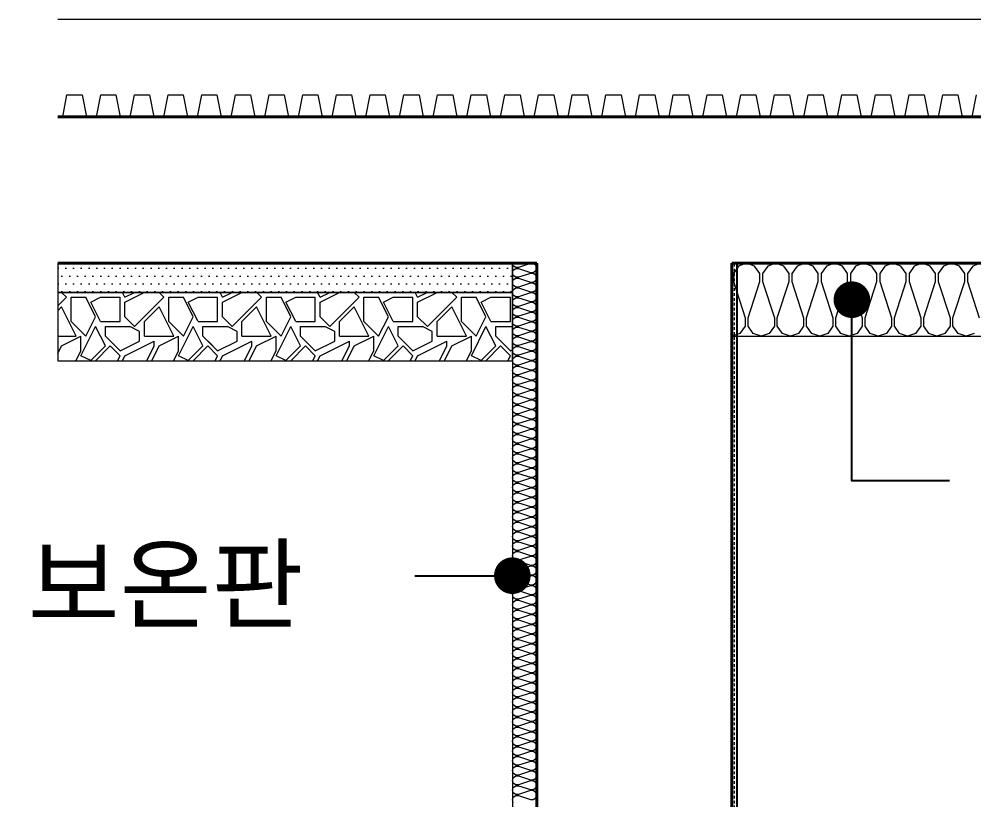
# Model space of a CAD drawing. Header units: millimetres. Extents: x 3546612 to 5615882, y 547008 to 3162891.
# Drawn here: x 5059140 to 5078707, y 585164 to 601164 of the extents above; entities that cross this region are included whole.
import ezdxf
from ezdxf.enums import TextEntityAlignment as Align

# ---------------------------------------------------------------- set-up
doc = ezdxf.new("R2010")
doc.units = ezdxf.units.MM
doc.linetypes.add('HID', pattern=[2, 1.1, -0.9])
for name, color, linetype, lineweight in [('A-CONC-LIN1', 2, 'Continuous', 40), ('A-MKXS-LEAD', 7, 'Continuous', 25), ('A-MKXS-TEXT1', 3, 'Continuous', 25), ('A-SECT-LIN3', 255, 'Continuous', 18), ('A-XXXX-DRBD', 9, 'Continuous', 20), ('A-XXXX-FIN2', 6, 'Continuous', 20), ('A-XXXX-HATC', 8, 'Continuous', 18), ('A-XXXX-INSL2', 8, 'Continuous', 18), ('A-XXXX-WAT1', 9, 'HID', 20)]:
    doc.layers.add(name, color=color, linetype=linetype, lineweight=lineweight)
doc.layers.add('A-CONC-LIN2', color=7, linetype='Continuous')
doc.styles.add('돋움체', font='')
doc.styles.get('돋움체').set_extended_font_data('DotumChe')

msp = doc.modelspace()

# ---------------------------------------------------------------- hatches: boundary and pattern name
at = {"layer": 'A-XXXX-HATC'}
h = msp.add_hatch(dxfattribs=at)
h.set_pattern_fill('DOTS', color=256, scale=100)
h.set_pattern_definition([(0, (3179306.71, 366663.79), (79.375, 158.75), [0, -158.75])])
h.paths.add_polyline_path([(5059931.7, 596163.8), (5059931.7, 595563.8), (5069248.3, 595563.8), (5069248.3, 596163.8)])
h = msp.add_hatch(dxfattribs=at)
h.set_pattern_fill('돌01', color=256, scale=2000)
h.set_pattern_definition([(0, (3179706.7, 366663.8), (2000, 2000), [600, -1400]), (0, (3180906.7, 366863.8), (2000, 2000), [500, -1500]), (0, (3180806.7, 366963.8), (2000, 2000), [400, -1600]), (0, (3180206.7, 367463.8), (2000, 2000), [300, -300, 400, -1000]), (0, (3180206.7, 367563.8), (2000, 2000), [400, -100, 500, -1000]), (0, (3179306.7, 367963.8), (2000, 2000), [500, -1500]), (0, (3181206.7, 368063.8), (2000, 2000), [500, -1500]), (90, (3179306.7, 367063.8), (-2000, 2000), [300, -1700]), (90, (3179606.7, 368563.8), (-2000, 2000), [200, -1800]), (90, (3179706.7, 366663.8), (-2000, 2000), [300, -1700]), (90, (3179906.7, 368463.8), (-2000, 2000), [100, -1900]), (90, (3180006.7, 367663.8), (-2000, 2000), [300, -1700]), (90, (3180206.7, 366963.8), (-2000, 2000), [500, -1500]), (90, (3180406.7, 368363.8), (-2000, 2000), [300, -1700]), (90, (3180606.7, 367563.8), (-2000, 2000), [400, -1600]), (90, (3180706.7, 367563.8), (-2000, 2000), [400, -1600]), (90, (3180906.7, 366663.8), (-2000, 2000), [200, -1800]), (90, (3181206.7, 366963.8), (-2000, 2000), [500, -1500]), (45, (3179506.7, 366863.8), (0, 2000), [848.528, -1979.8991]), (45, (3179706.7, 366963.8), (0, 2000), [424.264, -2404.1631]), (45, (3180606.7, 368063.8), (0, 2000), [565.6854, -2262.7417]), (45, (3180606.7, 368163.8), (0, 2000), [424.264, -2404.1631]), (135, (3179906.7, 367963.8), (-2000, 2e-13), [141.422, -2687.0051]), (135, (3179506.7, 366863.8), (-2000, 2e-13), [282.842, -2545.5851]), (135, (3180106.7, 367463.8), (-2000, 2e-13), [282.842, -2545.5851]), (135, (3180606.7, 367963.8), (-2000, 2e-13), [282.842, -2545.5851]), (135, (3181206.7, 368363.8), (-2000, 2e-13), [424.264, -2404.1631]), (135, (3181206.7, 368263.8), (-2000, 2e-13), [282.842, -2545.5851]), (135, (3181106.7, 368463.8), (-2000, 2e-13), [282.842, -2545.5851]), (135, (3180506.7, 366663.8), (-2000, 2e-13), [424.264, -2404.1631]), (26.56505, (3181106.7, 367863.8), (2000, 8e-07), [223.6, -4248.536]), (26.56505, (3180606.7, 367363.8), (2000, 8e-07), [223.6, -4248.536]), (26.56505, (3179906.7, 367963.8), (2000, 8e-07), [447.2, -4024.936]), (26.56505, (3180006.7, 368463.8), (2000, 8e-07), [447.2, -4024.936]), (26.56505, (3180006.7, 367963.8), (2000, 8e-07), [447.2, -4024.936]), (26.56505, (3181206.7, 368363.8), (2000, 8e-07), [447.2, -4024.936]), (26.56505, (3179306.7, 367363.8), (2000, 8e-07), [670.82, -3801.316]), (26.56505, (3179306.7, 367463.8), (2000, 8e-07), [670.82, -3801.316]), (26.56505, (3179306.7, 368263.8), (2000, 8e-07), [670.82, -3801.316]), (63.43495, (3180306.7, 368163.8), (1e-07, 2000), [223.6, -4248.536]), (63.43495, (3181206.7, 368063.8), (1e-07, 2000), [223.6, -2683.336, 447.2, -1118]), (63.43495, (3181006.7, 367863.8), (1e-07, 2000), [447.2, -4024.936]), (63.43495, (3179806.7, 368063.8), (1e-07, 2000), [447.2, -4024.936]), (63.43495, (3179706.7, 368063.8), (1e-07, 2000), [447.2, -4024.936]), (63.43495, (3180406.7, 368263.8), (1e-07, 2000), [670.82, -3801.316]), (116.56505, (3179906.7, 367763.8), (-8e-07, 2000), [223.6, -4248.536]), (116.56505, (3181206.7, 367563.8), (-8e-07, 2000), [223.6, -4248.536]), (116.56505, (3180806.7, 366963.8), (-8e-07, 2000), [447.2, -4024.936]), (116.56505, (3180706.7, 367063.8), (-8e-07, 2000), [447.2, -4024.936]), (116.56505, (3180906.7, 368463.8), (-8e-07, 2000), [447.2, -4024.936]), (116.56505, (3179306.7, 367463.8), (-8e-07, 2000), [447.2, -4024.936]), (116.56505, (3180306.7, 366663.8), (-8e-07, 2000), [670.82, -3801.316]), (153.43495, (3181006.7, 367863.8), (-2000, 1e-07), [447.2, -4024.936]), (153.43495, (3181106.7, 367763.8), (-2000, 1e-07), [447.2, -4024.936]), (153.43495, (3179606.7, 366763.8), (-2000, 1e-07), [223.6, -4248.536]), (153.43495, (3180206.7, 367563.8), (-2000, 1e-07), [223.6, -4248.536]), (153.43495, (3180606.7, 368163.8), (-2000, 1e-07), [223.6, -4248.536])])
h.paths.add_polyline_path([(5059931.7, 595563.8), (5059931.7, 594163.8), (5069248.3, 594163.8), (5069248.3, 595563.8)])

# ---------------------------------------------------------------- linework, layer by layer
at = {"layer": 'A-CONC-LIN1'}
for p, q in [((5059931.7, 599163.8), (5107564.8, 599163.8)), ((5059931.7, 596163.8), (5069748.3, 596163.8)), ((5069748.3, 596163.8), (5069748.3, 571163.8)), ((5073748.3, 596163.8), (5073748.3, 574163.8)), ((5073748.3, 596163.8), (5093748.3, 596163.8))]:
    msp.add_line(p, q, dxfattribs=at)
at = {"layer": 'A-CONC-LIN2'}
msp.add_lwpolyline([(5073848.3, 596163.8), (5073848.3, 574413.8), (5073998.3, 574263.8), (5093498.3, 574263.8), (5093648.3, 574413.8), (5093648.3, 596163.8)], dxfattribs=at)
at = {"layer": 'A-MKXS-LEAD', "const_width": 375}
for points in [[(5076019.4, 595413.8, 1), (5076394.4, 595413.8, 1)], [(5069435.8, 589758.2, -1), (5069060.8, 589758.2, -1)]]:
    msp.add_lwpolyline(points, format="xyb", close=True, dxfattribs=at)
at = {"layer": 'A-MKXS-LEAD'}
for points in [[(5078206.9, 591702.2), (5076206.9, 591702.2), (5076206.9, 595413.8)], [(5067248.3, 589758.2), (5069248.3, 589758.2), (5069248.3, 589758.2)]]:
    msp.add_lwpolyline(points, dxfattribs=at)
at = {"layer": 'A-SECT-LIN3'}
msp.add_lwpolyline([(5059931.7, 596163.8), (5059931.7, 595563.8), (5069248.3, 595563.8), (5069248.3, 596163.8)], close=True, dxfattribs=at)
at = {"layer": 'A-XXXX-DRBD'}
for p, q in [((5069248.3, 596163.8), (5069248.3, 571163.8)), ((5073748.3, 594663.8), (5093748.3, 594663.8))]:
    msp.add_line(p, q, dxfattribs=at)
msp.add_lwpolyline([(5059931.7, 599163.8), (5060034.2, 599163.8), (5060121.6, 599613.8), (5060432.2, 599613.8), (5060519.6, 599163.8), (5060724.5, 599163.8), (5060812, 599613.8), (5061122.5, 599613.8), (5061210, 599163.8), (5061414.9, 599163.8), (5061502.3, 599613.8), (5061812.9, 599613.8), (5061900.3, 599163.8), (5062105.2, 599163.8), (5062192.6, 599613.8), (5062503.2, 599613.8), (5062590.6, 599163.8), (5062795.5, 599163.8), (5062883, 599613.8), (5063193.6, 599613.8), (5063281, 599163.8), (5063485.9, 599163.8), (5063573.3, 599613.8), (5063883.9, 599613.8), (5063971.3, 599163.8), (5064176.2, 599163.8), (5064263.6, 599613.8), (5064574.2, 599613.8), (5064661.6, 599163.8), (5064866.5, 599163.8), (5064954, 599613.8), (5065264.6, 599613.8), (5065352, 599163.8), (5065556.9, 599163.8), (5065644.3, 599613.8), (5065954.9, 599613.8), (5066042.3, 599163.8), (5066247.2, 599163.8), (5066334.6, 599613.8), (5066645.2, 599613.8), (5066732.7, 599163.8), (5066937.5, 599163.8), (5067025, 599613.8), (5067335.6, 599613.8), (5067423, 599163.8), (5067627.9, 599163.8), (5067715.3, 599613.8), (5068025.9, 599613.8), (5068113.3, 599163.8), (5068318.2, 599163.8), (5068405.6, 599613.8), (5068716.2, 599613.8), (5068803.7, 599163.8), (5069008.6, 599163.8), (5069096, 599613.8), (5069406.6, 599613.8), (5069494, 599163.8), (5069698.9, 599163.8), (5069786.3, 599613.8), (5070096.9, 599613.8), (5070184.3, 599163.8), (5070389.2, 599163.8), (5070476.6, 599613.8), (5070787.2, 599613.8), (5070874.7, 599163.8), (5071079.6, 599163.8), (5071167, 599613.8), (5071477.6, 599613.8), (5071565, 599163.8), (5071769.9, 599163.8), (5071857.3, 599613.8), (5072167.9, 599613.8), (5072255.3, 599163.8), (5072460.2, 599163.8), (5072547.7, 599613.8), (5072858.2, 599613.8), (5072945.7, 599163.8), (5073150.6, 599163.8), (5073238, 599613.8), (5073548.6, 599613.8), (5073636, 599163.8), (5073840.9, 599163.8), (5073928.3, 599613.8), (5074238.9, 599613.8), (5074326.3, 599163.8), (5074531.2, 599163.8), (5074618.7, 599613.8), (5074929.3, 599613.8), (5075016.7, 599163.8), (5075221.6, 599163.8), (5075309, 599613.8), (5075619.6, 599613.8), (5075707, 599163.8), (5075911.9, 599163.8), (5075999.3, 599613.8), (5076309.9, 599613.8), (5076397.3, 599163.8), (5076602.2, 599163.8), (5076689.7, 599613.8), (5077000.3, 599613.8), (5077087.7, 599163.8), (5077292.6, 599163.8), (5077380, 599613.8), (5077690.6, 599613.8), (5077778, 599163.8), (5077982.9, 599163.8), (5078070.3, 599613.8), (5078380.9, 599613.8), (5078468.3, 599163.8), (5078673.2, 599163.8), (5078760.7, 599613.8)], dxfattribs=at)
at = {"layer": 'A-XXXX-FIN2'}
msp.add_line((5059931.7, 601163.8), (5107564.8, 601163.8), dxfattribs=at)
at = {"layer": 'A-XXXX-HATC'}
msp.add_lwpolyline([(5059931.7, 595563.8), (5059931.7, 594163.8), (5069248.3, 594163.8), (5069248.3, 595563.8)], close=True, dxfattribs=at)
at = {"layer": 'A-XXXX-INSL2'}
for points in [[(5069268.3, 585108.8), (5069248.3, 585163.8), (5069268.3, 585218.8), (5069318.3, 585253.8), (5069373.3, 585253.8), (5069623.3, 585173.8), (5069678.3, 585173.8), (5069728.3, 585208.8), (5069748.3, 585263.8), (5069728.3, 585318.8), (5069678.3, 585353.8), (5069623.3, 585353.8), (5069373.3, 585273.8), (5069318.3, 585273.8), (5069268.3, 585308.8), (5069248.3, 585363.8), (5069268.3, 585418.8), (5069318.3, 585453.8), (5069373.3, 585453.8), (5069623.3, 585373.8), (5069678.3, 585373.8), (5069728.3, 585408.8), (5069748.3, 585463.8), (5069728.3, 585518.8), (5069678.3, 585553.8), (5069623.3, 585553.8), (5069373.3, 585473.8), (5069318.3, 585473.8), (5069268.3, 585508.8), (5069248.3, 585563.8), (5069268.3, 585618.8), (5069318.3, 585653.8), (5069373.3, 585653.8), (5069623.3, 585573.8), (5069678.3, 585573.8), (5069728.3, 585608.8), (5069748.3, 585663.8), (5069728.3, 585718.8), (5069678.3, 585753.8), (5069623.3, 585753.8), (5069373.3, 585673.8), (5069318.3, 585673.8), (5069268.3, 585708.8), (5069248.3, 585763.8), (5069268.3, 585818.8), (5069318.3, 585853.8), (5069373.3, 585853.8), (5069623.3, 585773.8), (5069678.3, 585773.8), (5069728.3, 585808.8), (5069748.3, 585863.8), (5069728.3, 585918.8), (5069678.3, 585953.8), (5069623.3, 585953.8), (5069373.3, 585873.8), (5069318.3, 585873.8), (5069268.3, 585908.8), (5069248.3, 585963.8), (5069268.3, 586018.8), (5069318.3, 586053.8), (5069373.3, 586053.8), (5069623.3, 585973.8), (5069678.3, 585973.8), (5069728.3, 586008.8), (5069748.3, 586063.8), (5069728.3, 586118.8), (5069678.3, 586153.8), (5069623.3, 586153.8), (5069373.3, 586073.8), (5069318.3, 586073.8), (5069268.3, 586108.8), (5069248.3, 586163.8), (5069268.3, 586218.8), (5069318.3, 586253.8), (5069373.3, 586253.8), (5069623.3, 586173.8), (5069678.3, 586173.8), (5069728.3, 586208.8), (5069748.3, 586263.8), (5069728.3, 586318.8), (5069678.3, 586353.8), (5069623.3, 586353.8), (5069373.3, 586273.8), (5069318.3, 586273.8), (5069268.3, 586308.8), (5069248.3, 586363.8), (5069268.3, 586418.8), (5069318.3, 586453.8), (5069373.3, 586453.8), (5069623.3, 586373.8), (5069678.3, 586373.8), (5069728.3, 586408.8), (5069748.3, 586463.8), (5069728.3, 586518.8), (5069678.3, 586553.8), (5069623.3, 586553.8), (5069373.3, 586473.8), (5069318.3, 586473.8), (5069268.3, 586508.8), (5069248.3, 586563.8), (5069268.3, 586618.8), (5069318.3, 586653.8), (5069373.3, 586653.8), (5069623.3, 586573.8), (5069678.3, 586573.8), (5069728.3, 586608.8), (5069748.3, 586663.8), (5069728.3, 586718.8), (5069678.3, 586753.8), (5069623.3, 586753.8), (5069373.3, 586673.8), (5069318.3, 586673.8), (5069268.3, 586708.8), (5069248.3, 586763.8), (5069268.3, 586818.8), (5069318.3, 586853.8), (5069373.3, 586853.8), (5069623.3, 586773.8), (5069678.3, 586773.8), (5069728.3, 586808.8), (5069748.3, 586863.8), (5069728.3, 586918.8), (5069678.3, 586953.8), (5069623.3, 586953.8), (5069373.3, 586873.8), (5069318.3, 586873.8), (5069268.3, 586908.8), (5069248.3, 586963.8), (5069268.3, 587018.8), (5069318.3, 587053.8), (5069373.3, 587053.8), (5069623.3, 586973.8), (5069678.3, 586973.8), (5069728.3, 587008.8), (5069748.3, 587063.8), (5069728.3, 587118.8), (5069678.3, 587153.8), (5069623.3, 587153.8), (5069373.3, 587073.8), (5069318.3, 587073.8), (5069268.3, 587108.8), (5069248.3, 587163.8), (5069268.3, 587218.8), (5069318.3, 587253.8), (5069373.3, 587253.8), (5069623.3, 587173.8), (5069678.3, 587173.8), (5069728.3, 587208.8), (5069748.3, 587263.8), (5069728.3, 587318.8), (5069678.3, 587353.8), (5069623.3, 587353.8), (5069373.3, 587273.8), (5069318.3, 587273.8), (5069268.3, 587308.8), (5069248.3, 587363.8), (5069268.3, 587418.8), (5069318.3, 587453.8), (5069373.3, 587453.8), (5069623.3, 587373.8), (5069678.3, 587373.8), (5069728.3, 587408.8), (5069748.3, 587463.8), (5069728.3, 587518.8), (5069678.3, 587553.8), (5069623.3, 587553.8), (5069373.3, 587473.8), (5069318.3, 587473.8), (5069268.3, 587508.8), (5069248.3, 587563.8), (5069268.3, 587618.8), (5069318.3, 587653.8), (5069373.3, 587653.8), (5069623.3, 587573.8), (5069678.3, 587573.8), (5069728.3, 587608.8), (5069748.3, 587663.8), (5069728.3, 587718.8), (5069678.3, 587753.8), (5069623.3, 587753.8), (5069373.3, 587673.8), (5069318.3, 587673.8), (5069268.3, 587708.8), (5069248.3, 587763.8), (5069268.3, 587818.8), (5069318.3, 587853.8), (5069373.3, 587853.8), (5069623.3, 587773.8), (5069678.3, 587773.8), (5069728.3, 587808.8), (5069748.3, 587863.8), (5069728.3, 587918.8), (5069678.3, 587953.8), (5069623.3, 587953.8), (5069373.3, 587873.8), (5069318.3, 587873.8), (5069268.3, 587908.8), (5069248.3, 587963.8), (5069268.3, 588018.8), (5069318.3, 588053.8), (5069373.3, 588053.8), (5069623.3, 587973.8), (5069678.3, 587973.8), (5069728.3, 588008.8), (5069748.3, 588063.8), (5069728.3, 588118.8), (5069678.3, 588153.8), (5069623.3, 588153.8), (5069373.3, 588073.8), (5069318.3, 588073.8), (5069268.3, 588108.8), (5069248.3, 588163.8), (5069268.3, 588218.8), (5069318.3, 588253.8), (5069373.3, 588253.8), (5069623.3, 588173.8), (5069678.3, 588173.8), (5069728.3, 588208.8), (5069748.3, 588263.8), (5069728.3, 588318.8), (5069678.3, 588353.8), (5069623.3, 588353.8), (5069373.3, 588273.8), (5069318.3, 588273.8), (5069268.3, 588308.8), (5069248.3, 588363.8), (5069268.3, 588418.8), (5069318.3, 588453.8), (5069373.3, 588453.8), (5069623.3, 588373.8), (5069678.3, 588373.8), (5069728.3, 588408.8), (5069748.3, 588463.8), (5069728.3, 588518.8), (5069678.3, 588553.8), (5069623.3, 588553.8), (5069373.3, 588473.8), (5069318.3, 588473.8), (5069268.3, 588508.8), (5069248.3, 588563.8), (5069268.3, 588618.8), (5069318.3, 588653.8), (5069373.3, 588653.8), (5069623.3, 588573.8), (5069678.3, 588573.8), (5069728.3, 588608.8), (5069748.3, 588663.8), (5069728.3, 588718.8), (5069678.3, 588753.8), (5069623.3, 588753.8), (5069373.3, 588673.8), (5069318.3, 588673.8), (5069268.3, 588708.8), (5069248.3, 588763.8), (5069268.3, 588818.8), (5069318.3, 588853.8), (5069373.3, 588853.8), (5069623.3, 588773.8), (5069678.3, 588773.8), (5069728.3, 588808.8), (5069748.3, 588863.8), (5069728.3, 588918.8), (5069678.3, 588953.8), (5069623.3, 588953.8), (5069373.3, 588873.8), (5069318.3, 588873.8), (5069268.3, 588908.8), (5069248.3, 588963.8), (5069268.3, 589018.8), (5069318.3, 589053.8), (5069373.3, 589053.8), (5069623.3, 588973.8), (5069678.3, 588973.8), (5069728.3, 589008.8), (5069748.3, 589063.8), (5069728.3, 589118.8), (5069678.3, 589153.8), (5069623.3, 589153.8), (5069373.3, 589073.8), (5069318.3, 589073.8), (5069268.3, 589108.8), (5069248.3, 589163.8), (5069268.3, 589218.8), (5069318.3, 589253.8), (5069373.3, 589253.8), (5069623.3, 589173.8), (5069678.3, 589173.8), (5069728.3, 589208.8), (5069748.3, 589263.8), (5069728.3, 589318.8), (5069678.3, 589353.8), (5069623.3, 589353.8), (5069373.3, 589273.8), (5069318.3, 589273.8), (5069268.3, 589308.8), (5069248.3, 589363.8), (5069268.3, 589418.8), (5069318.3, 589453.8), (5069373.3, 589453.8), (5069623.3, 589373.8), (5069678.3, 589373.8), (5069728.3, 589408.8), (5069748.3, 589463.8), (5069728.3, 589518.8), (5069678.3, 589553.8), (5069623.3, 589553.8), (5069373.3, 589473.8), (5069318.3, 589473.8), (5069268.3, 589508.8), (5069248.3, 589563.8), (5069268.3, 589618.8), (5069318.3, 589653.8), (5069373.3, 589653.8), (5069623.3, 589573.8), (5069678.3, 589573.8), (5069728.3, 589608.8), (5069748.3, 589663.8), (5069728.3, 589718.8), (5069678.3, 589753.8), (5069623.3, 589753.8), (5069373.3, 589673.8), (5069318.3, 589673.8), (5069268.3, 589708.8), (5069248.3, 589763.8), (5069268.3, 589818.8), (5069318.3, 589853.8), (5069373.3, 589853.8), (5069623.3, 589773.8), (5069678.3, 589773.8), (5069728.3, 589808.8), (5069748.3, 589863.8), (5069728.3, 589918.8), (5069678.3, 589953.8), (5069623.3, 589953.8), (5069373.3, 589873.8), (5069318.3, 589873.8), (5069268.3, 589908.8), (5069248.3, 589963.8), (5069268.3, 590018.8), (5069318.3, 590053.8), (5069373.3, 590053.8), (5069623.3, 589973.8), (5069678.3, 589973.8), (5069728.3, 590008.8), (5069748.3, 590063.8), (5069728.3, 590118.8), (5069678.3, 590153.8), (5069623.3, 590153.8), (5069373.3, 590073.8), (5069318.3, 590073.8), (5069268.3, 590108.8), (5069248.3, 590163.8), (5069268.3, 590218.8), (5069318.3, 590253.8), (5069373.3, 590253.8), (5069623.3, 590173.8), (5069678.3, 590173.8), (5069728.3, 590208.8), (5069748.3, 590263.8), (5069728.3, 590318.8), (5069678.3, 590353.8), (5069623.3, 590353.8), (5069373.3, 590273.8), (5069318.3, 590273.8), (5069268.3, 590308.8), (5069248.3, 590363.8), (5069268.3, 590418.8), (5069318.3, 590453.8), (5069373.3, 590453.8), (5069623.3, 590373.8), (5069678.3, 590373.8), (5069728.3, 590408.8), (5069748.3, 590463.8), (5069728.3, 590518.8), (5069678.3, 590553.8), (5069623.3, 590553.8), (5069373.3, 590473.8), (5069318.3, 590473.8), (5069268.3, 590508.8), (5069248.3, 590563.8), (5069268.3, 590618.8), (5069318.3, 590653.8), (5069373.3, 590653.8), (5069623.3, 590573.8), (5069678.3, 590573.8), (5069728.3, 590608.8), (5069748.3, 590663.8), (5069728.3, 590718.8), (5069678.3, 590753.8), (5069623.3, 590753.8), (5069373.3, 590673.8), (5069318.3, 590673.8), (5069268.3, 590708.8), (5069248.3, 590763.8), (5069268.3, 590818.8), (5069318.3, 590853.8), (5069373.3, 590853.8), (5069623.3, 590773.8), (5069678.3, 590773.8), (5069728.3, 590808.8), (5069748.3, 590863.8), (5069728.3, 590918.8), (5069678.3, 590953.8), (5069623.3, 590953.8), (5069373.3, 590873.8), (5069318.3, 590873.8), (5069268.3, 590908.8), (5069248.3, 590963.8), (5069268.3, 591018.8), (5069318.3, 591053.8), (5069373.3, 591053.8), (5069623.3, 590973.8), (5069678.3, 590973.8), (5069728.3, 591008.8), (5069748.3, 591063.8), (5069728.3, 591118.8), (5069678.3, 591153.8), (5069623.3, 591153.8), (5069373.3, 591073.8), (5069318.3, 591073.8), (5069268.3, 591108.8), (5069248.3, 591163.8), (5069268.3, 591218.8), (5069318.3, 591253.8), (5069373.3, 591253.8), (5069623.3, 591173.8), (5069678.3, 591173.8), (5069728.3, 591208.8), (5069748.3, 591263.8), (5069728.3, 591318.8), (5069678.3, 591353.8), (5069623.3, 591353.8), (5069373.3, 591273.8), (5069318.3, 591273.8), (5069268.3, 591308.8), (5069248.3, 591363.8), (5069268.3, 591418.8), (5069318.3, 591453.8), (5069373.3, 591453.8), (5069623.3, 591373.8), (5069678.3, 591373.8), (5069728.3, 591408.8), (5069748.3, 591463.8), (5069728.3, 591518.8), (5069678.3, 591553.8), (5069623.3, 591553.8), (5069373.3, 591473.8), (5069318.3, 591473.8), (5069268.3, 591508.8), (5069248.3, 591563.8), (5069268.3, 591618.8), (5069318.3, 591653.8), (5069373.3, 591653.8), (5069623.3, 591573.8), (5069678.3, 591573.8), (5069728.3, 591608.8), (5069748.3, 591663.8), (5069728.3, 591718.8), (5069678.3, 591753.8), (5069623.3, 591753.8), (5069373.3, 591673.8), (5069318.3, 591673.8), (5069268.3, 591708.8), (5069248.3, 591763.8), (5069268.3, 591818.8), (5069318.3, 591853.8), (5069373.3, 591853.8), (5069623.3, 591773.8), (5069678.3, 591773.8), (5069728.3, 591808.8), (5069748.3, 591863.8), (5069728.3, 591918.8), (5069678.3, 591953.8), (5069623.3, 591953.8), (5069373.3, 591873.8), (5069318.3, 591873.8), (5069268.3, 591908.8), (5069248.3, 591963.8), (5069268.3, 592018.8), (5069318.3, 592053.8), (5069373.3, 592053.8), (5069623.3, 591973.8), (5069678.3, 591973.8), (5069728.3, 592008.8), (5069748.3, 592063.8), (5069728.3, 592118.8), (5069678.3, 592153.8), (5069623.3, 592153.8), (5069373.3, 592073.8), (5069318.3, 592073.8), (5069268.3, 592108.8), (5069248.3, 592163.8), (5069268.3, 592218.8), (5069318.3, 592253.8), (5069373.3, 592253.8), (5069623.3, 592173.8), (5069678.3, 592173.8), (5069728.3, 592208.8), (5069748.3, 592263.8), (5069728.3, 592318.8), (5069678.3, 592353.8), (5069623.3, 592353.8), (5069373.3, 592273.8), (5069318.3, 592273.8), (5069268.3, 592308.8), (5069248.3, 592363.8), (5069268.3, 592418.8), (5069318.3, 592453.8), (5069373.3, 592453.8), (5069623.3, 592373.8), (5069678.3, 592373.8), (5069728.3, 592408.8), (5069748.3, 592463.8), (5069728.3, 592518.8), (5069678.3, 592553.8), (5069623.3, 592553.8), (5069373.3, 592473.8), (5069318.3, 592473.8), (5069268.3, 592508.8), (5069248.3, 592563.8), (5069268.3, 592618.8), (5069318.3, 592653.8), (5069373.3, 592653.8), (5069623.3, 592573.8), (5069678.3, 592573.8), (5069728.3, 592608.8), (5069748.3, 592663.8), (5069728.3, 592718.8), (5069678.3, 592753.8), (5069623.3, 592753.8), (5069373.3, 592673.8), (5069318.3, 592673.8), (5069268.3, 592708.8), (5069248.3, 592763.8), (5069268.3, 592818.8), (5069318.3, 592853.8), (5069373.3, 592853.8), (5069623.3, 592773.8), (5069678.3, 592773.8), (5069728.3, 592808.8), (5069748.3, 592863.8), (5069728.3, 592918.8), (5069678.3, 592953.8), (5069623.3, 592953.8), (5069373.3, 592873.8), (5069318.3, 592873.8), (5069268.3, 592908.8), (5069248.3, 592963.8), (5069268.3, 593018.8), (5069318.3, 593053.8), (5069373.3, 593053.8), (5069623.3, 592973.8), (5069678.3, 592973.8), (5069728.3, 593008.8), (5069748.3, 593063.8), (5069728.3, 593118.8), (5069678.3, 593153.8), (5069623.3, 593153.8), (5069373.3, 593073.8), (5069318.3, 593073.8), (5069268.3, 593108.8), (5069248.3, 593163.8), (5069268.3, 593218.8), (5069318.3, 593253.8), (5069373.3, 593253.8), (5069623.3, 593173.8), (5069678.3, 593173.8), (5069728.3, 593208.8), (5069748.3, 593263.8), (5069728.3, 593318.8), (5069678.3, 593353.8), (5069623.3, 593353.8), (5069373.3, 593273.8), (5069318.3, 593273.8), (5069268.3, 593308.8), (5069248.3, 593363.8), (5069268.3, 593418.8), (5069318.3, 593453.8), (5069373.3, 593453.8), (5069623.3, 593373.8), (5069678.3, 593373.8), (5069728.3, 593408.8), (5069748.3, 593463.8), (5069728.3, 593518.8), (5069678.3, 593553.8), (5069623.3, 593553.8), (5069373.3, 593473.8), (5069318.3, 593473.8), (5069268.3, 593508.8), (5069248.3, 593563.8), (5069268.3, 593618.8), (5069318.3, 593653.8), (5069373.3, 593653.8), (5069623.3, 593573.8), (5069678.3, 593573.8), (5069728.3, 593608.8), (5069748.3, 593663.8), (5069728.3, 593718.8), (5069678.3, 593753.8), (5069623.3, 593753.8), (5069373.3, 593673.8), (5069318.3, 593673.8), (5069268.3, 593708.8), (5069248.3, 593763.8), (5069268.3, 593818.8), (5069318.3, 593853.8), (5069373.3, 593853.8), (5069623.3, 593773.8), (5069678.3, 593773.8), (5069728.3, 593808.8), (5069748.3, 593863.8), (5069728.3, 593918.8), (5069678.3, 593953.8), (5069623.3, 593953.8), (5069373.3, 593873.8), (5069318.3, 593873.8), (5069268.3, 593908.8), (5069248.3, 593963.8), (5069268.3, 594018.8), (5069318.3, 594053.8), (5069373.3, 594053.8), (5069623.3, 593973.8), (5069678.3, 593973.8), (5069728.3, 594008.8), (5069748.3, 594063.8), (5069728.3, 594118.8), (5069678.3, 594153.8), (5069623.3, 594153.8), (5069373.3, 594073.8), (5069318.3, 594073.8), (5069268.3, 594108.8), (5069248.3, 594163.8), (5069268.3, 594218.8), (5069318.3, 594253.8), (5069373.3, 594253.8), (5069623.3, 594173.8), (5069678.3, 594173.8), (5069728.3, 594208.8), (5069748.3, 594263.8), (5069728.3, 594318.8), (5069678.3, 594353.8), (5069623.3, 594353.8), (5069373.3, 594273.8), (5069318.3, 594273.8), (5069268.3, 594308.8), (5069248.3, 594363.8), (5069268.3, 594418.8), (5069318.3, 594453.8), (5069373.3, 594453.8), (5069623.3, 594373.8), (5069678.3, 594373.8), (5069728.3, 594408.8), (5069748.3, 594463.8), (5069728.3, 594518.8), (5069678.3, 594553.8), (5069623.3, 594553.8), (5069373.3, 594473.8), (5069318.3, 594473.8), (5069268.3, 594508.8), (5069248.3, 594563.8), (5069268.3, 594618.8), (5069318.3, 594653.8), (5069373.3, 594653.8), (5069623.3, 594573.8), (5069678.3, 594573.8), (5069728.3, 594608.8), (5069748.3, 594663.8), (5069728.3, 594718.8), (5069678.3, 594753.8), (5069623.3, 594753.8), (5069373.3, 594673.8), (5069318.3, 594673.8), (5069268.3, 594708.8), (5069248.3, 594763.8), (5069268.3, 594818.8), (5069318.3, 594853.8), (5069373.3, 594853.8), (5069623.3, 594773.8), (5069678.3, 594773.8), (5069728.3, 594808.8), (5069748.3, 594863.8), (5069728.3, 594918.8), (5069678.3, 594953.8), (5069623.3, 594953.8), (5069373.3, 594873.8), (5069318.3, 594873.8), (5069268.3, 594908.8), (5069248.3, 594963.8), (5069268.3, 595018.8), (5069318.3, 595053.8), (5069373.3, 595053.8), (5069623.3, 594973.8), (5069678.3, 594973.8), (5069728.3, 595008.8), (5069748.3, 595063.8), (5069728.3, 595118.8), (5069678.3, 595153.8), (5069623.3, 595153.8), (5069373.3, 595073.8), (5069318.3, 595073.8), (5069268.3, 595108.8), (5069248.3, 595163.8), (5069268.3, 595218.8), (5069318.3, 595253.8), (5069373.3, 595253.8), (5069623.3, 595173.8), (5069678.3, 595173.8), (5069728.3, 595208.8), (5069748.3, 595263.8), (5069728.3, 595318.8), (5069678.3, 595353.8), (5069623.3, 595353.8), (5069373.3, 595273.8), (5069318.3, 595273.8), (5069268.3, 595308.8), (5069248.3, 595363.8), (5069268.3, 595418.8), (5069318.3, 595453.8), (5069373.3, 595453.8), (5069623.3, 595373.8), (5069678.3, 595373.8), (5069728.3, 595408.8), (5069748.3, 595463.8), (5069728.3, 595518.8), (5069678.3, 595553.8), (5069623.3, 595553.8), (5069373.3, 595473.8), (5069318.3, 595473.8), (5069268.3, 595508.8), (5069248.3, 595563.8), (5069268.3, 595618.8), (5069318.3, 595653.8), (5069373.3, 595653.8), (5069623.3, 595573.8), (5069678.3, 595573.8), (5069728.3, 595608.8), (5069748.3, 595663.8), (5069728.3, 595718.8), (5069678.3, 595753.8), (5069623.3, 595753.8), (5069373.3, 595673.8), (5069318.3, 595673.8), (5069268.3, 595708.8), (5069248.3, 595763.8), (5069268.3, 595818.8), (5069318.3, 595853.8), (5069373.3, 595853.8), (5069623.3, 595773.8), (5069678.3, 595773.8), (5069728.3, 595808.8), (5069748.3, 595863.8), (5069728.3, 595918.8), (5069678.3, 595953.8), (5069623.3, 595953.8), (5069373.3, 595873.8), (5069318.3, 595873.8), (5069268.3, 595908.8), (5069248.3, 595963.8), (5069268.3, 596018.8), (5069318.3, 596053.8), (5069373.3, 596053.8), (5069623.3, 595973.8), (5069678.3, 595973.8), (5069728.3, 596008.8), (5069748.3, 596063.8), (5069728.3, 596118.8), (5069678.3, 596153.8), (5069623.3, 596153.8), (5069373.3, 596073.8), (5069318.3, 596073.8), (5069268.3, 596108.8), (5069248.3, 596163.8)], [(5078713.3, 594723.8), (5078548.3, 594663.8), (5078383.3, 594723.8), (5078278.3, 594873.8), (5078278.3, 595038.8), (5078518.3, 595788.8), (5078518.3, 595953.8), (5078413.3, 596103.8), (5078248.3, 596163.8), (5078083.3, 596103.8), (5077978.3, 595953.8), (5077978.3, 595788.8), (5078218.3, 595038.8), (5078218.3, 594873.8), (5078113.3, 594723.8), (5077948.3, 594663.8), (5077783.3, 594723.8), (5077678.3, 594873.8), (5077678.3, 595038.8), (5077918.3, 595788.8), (5077918.3, 595953.8), (5077813.3, 596103.8), (5077648.3, 596163.8), (5077483.3, 596103.8), (5077378.3, 595953.8), (5077378.3, 595788.8), (5077618.3, 595038.8), (5077618.3, 594873.8), (5077513.3, 594723.8), (5077348.3, 594663.8), (5077183.3, 594723.8), (5077078.3, 594873.8), (5077078.3, 595038.8), (5077318.3, 595788.8), (5077318.3, 595953.8), (5077213.3, 596103.8), (5077048.3, 596163.8), (5076883.3, 596103.8), (5076778.3, 595953.8), (5076778.3, 595788.8), (5077018.3, 595038.8), (5077018.3, 594873.8), (5076913.3, 594723.8), (5076748.3, 594663.8), (5076583.3, 594723.8), (5076478.3, 594873.8), (5076478.3, 595038.8), (5076718.3, 595788.8), (5076718.3, 595953.8), (5076613.3, 596103.8), (5076448.3, 596163.8), (5076283.3, 596103.8), (5076178.3, 595953.8), (5076178.3, 595788.8), (5076418.3, 595038.8), (5076418.3, 594873.8), (5076313.3, 594723.8), (5076148.3, 594663.8), (5075983.3, 594723.8), (5075878.3, 594873.8), (5075878.3, 595038.8), (5076118.3, 595788.8), (5076118.3, 595953.8), (5076013.3, 596103.8), (5075848.3, 596163.8), (5075683.3, 596103.8), (5075578.3, 595953.8), (5075578.3, 595788.8), (5075818.3, 595038.8), (5075818.3, 594873.8), (5075713.3, 594723.8), (5075548.3, 594663.8), (5075383.3, 594723.8), (5075278.3, 594873.8), (5075278.3, 595038.8), (5075518.3, 595788.8), (5075518.3, 595953.8), (5075413.3, 596103.8), (5075248.3, 596163.8), (5075083.3, 596103.8), (5074978.3, 595953.8), (5074978.3, 595788.8), (5075218.3, 595038.8), (5075218.3, 594873.8), (5075113.3, 594723.8), (5074948.3, 594663.8), (5074783.3, 594723.8), (5074678.3, 594873.8), (5074678.3, 595038.8), (5074918.3, 595788.8), (5074918.3, 595953.8), (5074813.3, 596103.8), (5074648.3, 596163.8), (5074483.3, 596103.8), (5074378.3, 595953.8), (5074378.3, 595788.8), (5074618.3, 595038.8), (5074618.3, 594873.8), (5074513.3, 594723.8), (5074348.3, 594663.8), (5074183.3, 594723.8), (5074078.3, 594873.8), (5074078.3, 595038.8), (5074318.3, 595788.8), (5074318.3, 595953.8), (5074213.3, 596103.8), (5074048.3, 596163.8), (5073883.3, 596103.8), (5073778.3, 595953.8), (5073778.3, 595788.8), (5074018.3, 595038.8), (5074018.3, 594873.8), (5073913.3, 594723.8), (5073748.3, 594663.8)], [(5078848.3, 596163.8), (5078683.3, 596103.8), (5078578.3, 595953.8), (5078578.3, 595788.8), (5078818.3, 595038.8)]]:
    msp.add_lwpolyline(points, dxfattribs=at)
at = {"layer": 'A-XXXX-WAT1', "ltscale": 50}
msp.add_lwpolyline([(5093698.3, 596163.8), (5093698.3, 574393.1), (5093519, 574213.8), (5073977.6, 574213.8), (5073798.3, 574393.1), (5073798.3, 596163.8)], dxfattribs=at)

# ---------------------------------------------------------------- texts
at = {"layer": 'A-MKXS-TEXT1', "style": '돋움체'}
msp.add_text('THK50 압출법 보온판', height=1500, dxfattribs=at).set_placement((5046886.4, 589583.3), align=Align.MIDDLE_LEFT)

doc.saveas('drawing.dxf')
